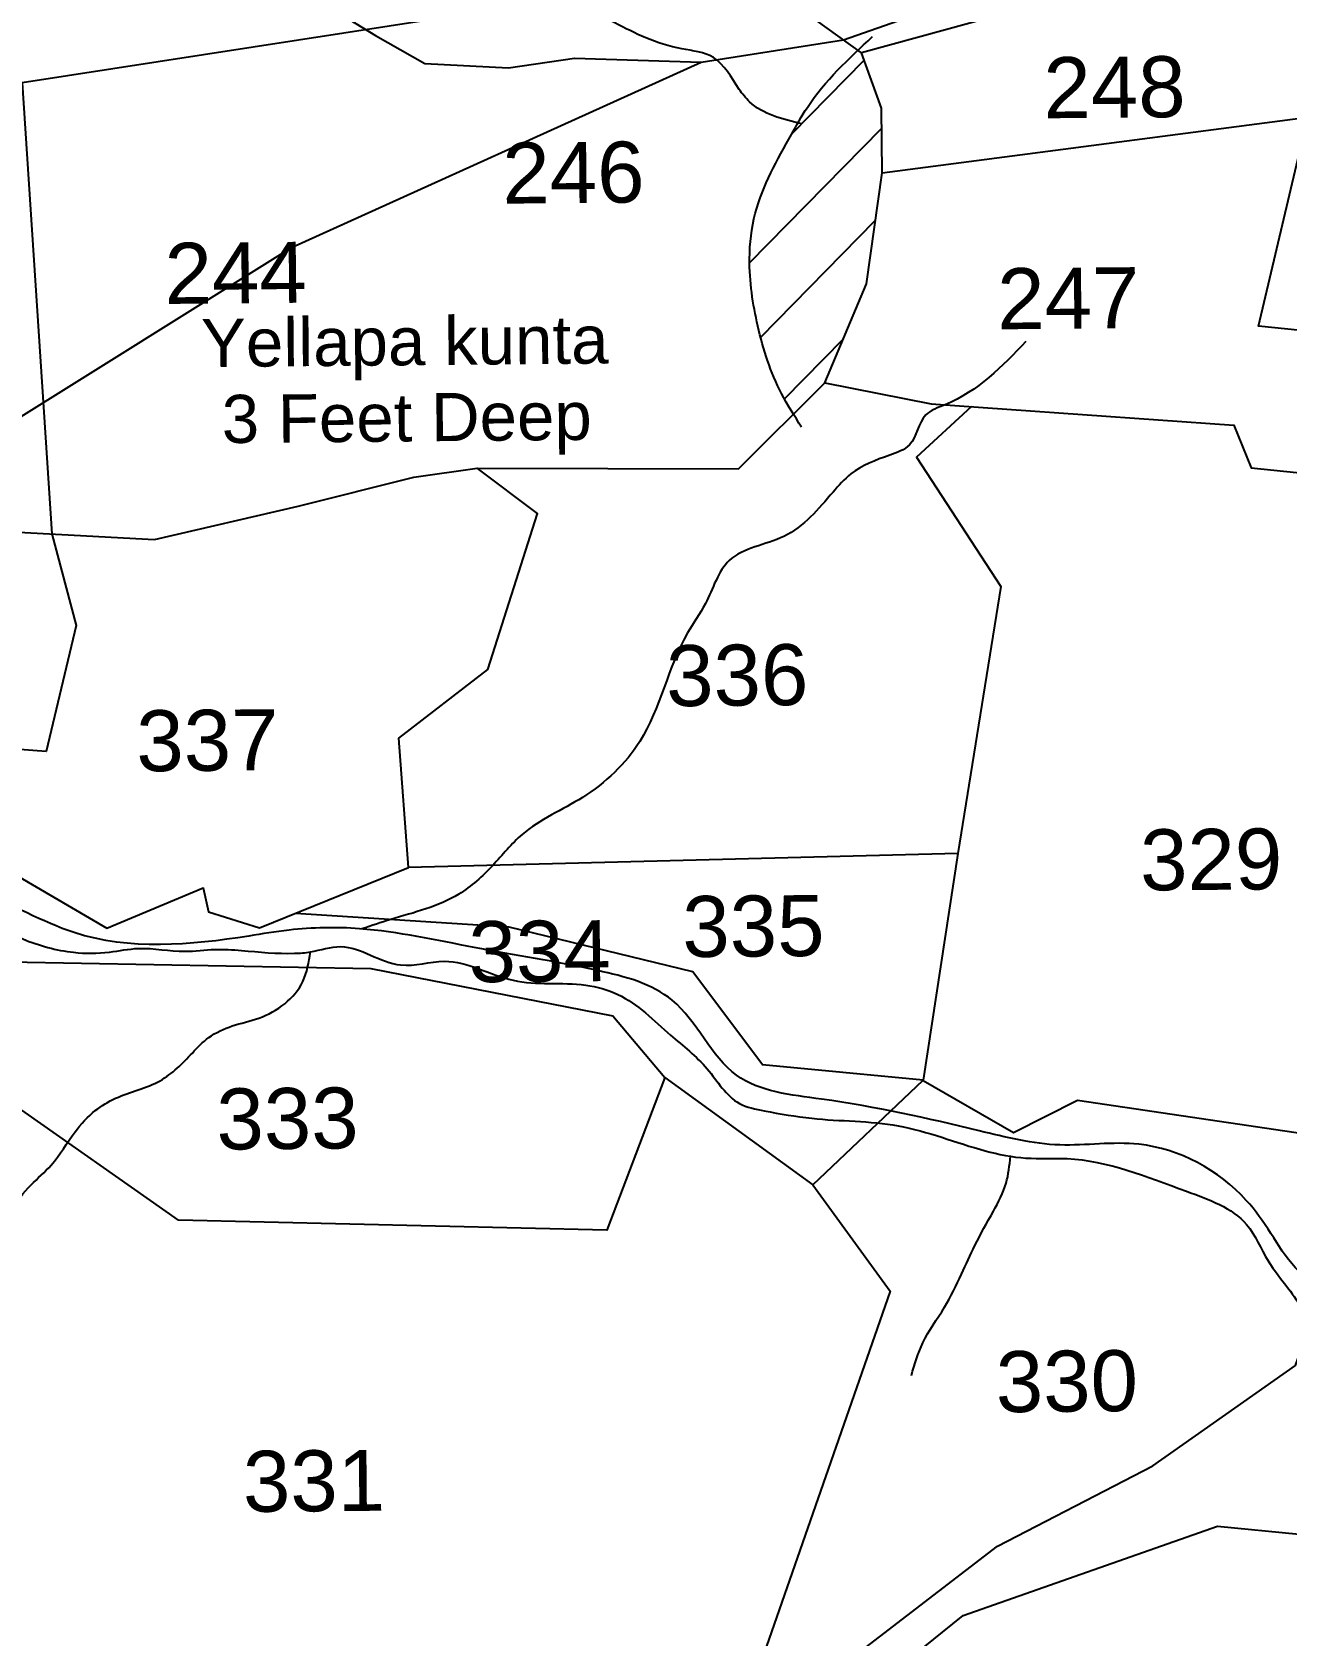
# Model space of a CAD drawing. Header units: inches. Extents: x 775404 to 782774, y 1566046 to 1574394.
# Drawn here: x 780060 to 780574, y 1569814 to 1570471 of the extents above; entities that cross this region are included whole.
import ezdxf
from ezdxf.enums import TextEntityAlignment as Align

# ---------------------------------------------------------------- set-up
doc = ezdxf.new("R2010")
doc.units = ezdxf.units.IN
doc.header["$MEASUREMENT"] = 0
for name, color, linetype in [('PLOT', 7, 'Continuous'), ('PLOT NO', 7, 'Continuous'), ('ROADS', 6, 'Continuous'), ('STREAM', 4, 'Continuous'), ('VILLAGE NAME', 1, 'Continuous')]:
    doc.layers.add(name, color=color, linetype=linetype)
doc.styles.get("Standard").update_dxf_attribs({"font": 'arial.ttf'})
doc.linetypes.add('DOTS', pattern='A,1e-06,-3,["●",Standard,S=3,R=0,X=-1.25,Y=-1.25],-3', length=6.000001)

msp = doc.modelspace()

# ---------------------------------------------------------------- hatches: boundary and pattern name
at = {"layer": 'STREAM'}
h = msp.add_hatch(dxfattribs=at)
h.set_pattern_fill('ANSI31', color=256, scale=197.263291, angle=0.51001, style=0)
h.set_pattern_definition([(45.510009, (-725882.885, -1537707.97), (-17.59028522, 17.27988591), [])])
edge = h.paths.add_edge_path()
edge.add_spline(control_points=[(780398.57, 1570463.93), (780390.91, 1570456.67), (780380.58, 1570446.1), (780367.7, 1570422.78), (780356.32, 1570403), (780353.14, 1570375.38), (780356.89, 1570350.24), (780363.78, 1570328.73), (780370.4, 1570317.52), (780372.13, 1570314.73)], knot_values=[6.285613, 6.285613, 6.285613, 6.285613, 37.626571, 50.464844, 86.081296, 104.804633, 132.655722, 161.894937, 171.727102, 171.727102, 171.727102, 171.727102], degree=3, periodic=0)
edge.add_line((780372.13, 1570314.73), (780385.03, 1570327.59))
edge.add_line((780385.03, 1570327.59), (780402.05, 1570368.15))
edge.add_line((780402.05, 1570368.15), (780408.45, 1570413.73))
edge.add_line((780408.45, 1570413.73), (780408.16, 1570440.13))
edge.add_line((780408.16, 1570440.13), (780400, 1570462.9))
edge.add_line((780400, 1570462.9), (780398.57, 1570463.93))

# ---------------------------------------------------------------- linework, layer by layer
at = {"layer": 'PLOT'}
for points in [[(780369.52, 1570705.58), (780467.37, 1570481.33), (780400, 1570462.9)], [(780385.03, 1570327.59), (780428.59, 1570319.04), (780552.65, 1570310.19), (780559.67, 1570292.77), (780592.91, 1570289.31), (780597.48, 1570347.31), (780562.69, 1570350.77), (780582.97, 1570436.45), (780607.08, 1570488.44), (780642.12, 1570527), (780642.39, 1570571.82), (780710.14, 1570578.61), (780710.88, 1570631.18), (780753.1, 1570623.92), (780755.46, 1570558.26), (780782.25, 1570548.91), (780822.78, 1570554.92), (780830.19, 1570589.04), (780830.5, 1570636.12)], [(779963.26, 1570271.35), (780110.24, 1570263.41), (780169.21, 1570277.11), (780216.52, 1570288.88), (780242.53, 1570292.61), (780349.61, 1570292.29), (780385.03, 1570327.59), (780402.05, 1570368.15), (780408.45, 1570413.73), (780408.16, 1570440.13), (780400, 1570462.9), (780367.53, 1570486.33), (780225.03, 1570476.58), (780056.1, 1570450.55), (780068.14, 1570265.68)], [(780408.45, 1570413.73), (780582.97, 1570436.45)], [(780445.1, 1570317.86), (780422.6, 1570297.11), (780457.19, 1570244.11), (780439.47, 1570134.65), (780214.38, 1570128.94)], [(779870.33, 1570197.54), (779877.58, 1570180.32), (779974.59, 1570139.97), (780054.58, 1570125.32), (780090.76, 1570104.12), (780130.16, 1570120.61), (780132.37, 1570110.86), (780153.34, 1570104.18), (780214.38, 1570128.94), (780210.48, 1570181.91), (780246.9, 1570210.07), (780267.29, 1570274.11), (780242.53, 1570292.61)], [(780068.14, 1570265.68), (780078.11, 1570228.13), (780065.92, 1570176.51), (779976.79, 1570183.14), (779974.59, 1570139.97)], [(780803.23, 1570226.95), (780768.58, 1570153.8), (780717.15, 1570077.58), (780665.58, 1570022.04), (780635.48, 1570011.81), (780488.51, 1570033.48), (780462.32, 1570020.24), (780425.34, 1570041.57)], [(779763.23, 1570144.31), (779900.12, 1570142.8), (780050.74, 1570090.27), (780198.95, 1570087.52), (780298.06, 1570068.14), (780319.36, 1570042.95), (780295.65, 1569980.37), (780120.1, 1569984.38), (780050.85, 1570033.04), (780050.74, 1570090.27)], [(780439.47, 1570134.65), (780425.37, 1570041.77), (780359.39, 1570048.05), (780330.88, 1570086.18), (780255.65, 1570104.51), (780168.09, 1570110.16)], [(780335.7, 1569736.82), (780441.68, 1569822.35), (780545.91, 1569859.03), (780612.82, 1569852.48), (780680.78, 1569921.12), (780632.3, 1569924.38), (780629.61, 1569982.24), (780731.64, 1570064.95)], [(780319.36, 1570042.95), (780380.03, 1569998.85), (780425.37, 1570041.77)], [(780380.03, 1569998.85), (780411.84, 1569955.36), (780335.7, 1569736.82), (780231.99, 1569743.24), (780149.22, 1569752.28), (780023.42, 1569761.96), (779847.88, 1569800.04), (780004.86, 1569935.88)]]:
    msp.add_lwpolyline(points, dxfattribs=at)
at = {"layer": 'ROADS', "linetype": 'DOTS', "ltscale": 3.5}
for points in [[(780051.19, 1570500.54), (780098.18, 1570498.26), (780159.74, 1570491.19), (780184.71, 1570479.74), (780200.84, 1570469.94), (780221, 1570458.41), (780255.37, 1570456.74), (780282.42, 1570460.72), (780334.29, 1570459.09), (780392.62, 1570468.23), (780420.36, 1570477.87), (780458.07, 1570483.84), (780486.14, 1570496.76), (780540.46, 1570504.57), (780574.45, 1570516.69), (780576.22, 1570513.85), (780637.57, 1570521.99), (780667.3, 1570515.33), (780673.62, 1570514.86), (780668.78, 1570557.7), (780672.68, 1570582.44), (780693.54, 1570615.15), (780698.58, 1570649.36), (780699.68, 1570687.96)], [(779189.83, 1570033.6), (779362.11, 1570078.03), (779493.27, 1570126.5), (779662.03, 1570138.65), (779716.44, 1570158.31), (779775.28, 1570159.69), (779811.78, 1570179.18), (779874.62, 1570209.14), (779925.59, 1570248.5), (779957.78, 1570272.77), (779993.01, 1570286.84), (780044.56, 1570307.01), (780166.38, 1570383.1), (780334.29, 1570459.09)], [(780346.07, 1569766.6), (780455.72, 1569850.77), (780519.44, 1569883.7), (780577.87, 1569924.89), (780596.07, 1569976.46), (780689.51, 1570037.91), (780736.73, 1570086.49), (780778.41, 1570111.71), (780779.68, 1570116.83)]]:
    msp.add_lwpolyline(points, dxfattribs=at)
at = {"layer": 'STREAM', "color": 4}
for points in [[(780725.98, 1569898.24), (780703.78, 1569910.44), (780680.49, 1569916.6), (780669.38, 1569916.5), (780661.98, 1569916.44), (780648.82, 1569916.32), (780637.3, 1569916.22), (780612.33, 1569925.03), (780600.53, 1569934.17), (780592.57, 1569949.92), (780577.77, 1569965.06), (780567.81, 1569978.97), (780557.74, 1569992.55), (780513.73, 1570015.54), (780481.31, 1570015.25), (780448.26, 1570021.03), (780383.6, 1570034.04), (780348.78, 1570043.85), (780322.46, 1570074.55), (780291.96, 1570086.71), (780241.31, 1570096.19), (780194.35, 1570103.86), (780165.41, 1570103.32), (780148.93, 1570100.86), (780077.32, 1570102.28), (780038.69, 1570118.13), (780012.01, 1570123.38), (779984.17, 1570129.21), (779961.25, 1570135.94), (779947.58, 1570143.05), (779880.09, 1570162.81), (779865.51, 1570175.69), (779854.24, 1570238.62), (779844.08, 1570270.82), (779824.42, 1570301.29), (779812.56, 1570332.99), (779809.45, 1570356.32), (779773.37, 1570377.69), (779726.94, 1570390.86), (779667.57, 1570412.11), (779635.33, 1570423.96), (779611.89, 1570423.75), (779587.33, 1570419.49), (779568.29, 1570412.38), (779534.08, 1570418.72), (779516.31, 1570431.58), (779468.46, 1570476.29), (779455.2, 1570499), (779440.26, 1570517.59), (779408.17, 1570538.1), (779379.6, 1570562.07), (779350.11, 1570570.54), (779316.55, 1570579.77), (779299.42, 1570582.11), (779278.88, 1570584.96), (779268.33, 1570589.32), (779254.65, 1570603.09), (779249.63, 1570606.78), (779226.01, 1570622.16), (779194.79, 1570636.11), (779186.78, 1570637.91), (779197.29, 1570647.65), (779202.89, 1570651.77), (779210.21, 1570657.33), (779218.39, 1570666.84), (779227.2, 1570672.9)], [(780275.78, 1569712.09), (780365.62, 1569719.32), (780478.27, 1569708.41), (780552.32, 1569699.95), (780575.52, 1569694.2), (780593.51, 1569699.31), (780614.77, 1569735.55), (780625.23, 1569781.55), (780629.44, 1569825.58), (780651.14, 1569868.87), (780674.47, 1569887.65), (780731.1, 1569898.57), (780789.8, 1569903.51), (780844.72, 1569910.9), (780882.45, 1569917.86), (780931.48, 1569925.18), (780965.55, 1569939.27), (781024.58, 1569938.69), (781068.85, 1569934.95), (781109.32, 1569943.31), (781195.01, 1569953.72), (781235.71, 1569962.27), (781270.14, 1570011.09), (781309.75, 1570072.31), (781319.08, 1570099.9), (781333.92, 1570139.93), (781341.65, 1570195.41), (781353.86, 1570241), (781369.48, 1570353.79), (781382.35, 1570393.65), (781412.35, 1570444.06), (781449.22, 1570500.9)], [(780467.44, 1570344.49), (780434.31, 1570318.63), (780426.4, 1570314.43), (780419.72, 1570302.21), (780411.58, 1570297.95), (780395.69, 1570290.24), (780388.37, 1570282.8), (780368.18, 1570264.68), (780345.85, 1570254.77), (780336.03, 1570237.14), (780328.76, 1570225.12), (780309.12, 1570180.57), (780285.7, 1570157.72), (780260.93, 1570142.51), (780248.87, 1570129.81), (780234.97, 1570118.04), (780207.13, 1570107.64), (780195.31, 1570103.79)], [(779752.89, 1570030.51), (779761.22, 1570042.46), (779766.75, 1570053.1), (779771.28, 1570060.6), (779779.25, 1570069.52), (779787.39, 1570081.03), (779794.93, 1570096.21), (779802.29, 1570107.51), (779815.57, 1570148.31), (779821.96, 1570162.2), (779841.44, 1570170.24), (779853.4, 1570169.53), (779920.67, 1570142.7), (779945.05, 1570133.83), (779962.21, 1570128.02), (779981.67, 1570123.17), (779993.27, 1570116.9), (780015.15, 1570115.47), (780056.3, 1570099.71), (780077.13, 1570094.2), (780091.79, 1570094.33), (780103.73, 1570095.79), (780122.75, 1570094.61), (780135.1, 1570095.39), (780145.97, 1570094.95), (780167.7, 1570093.79), (780174.21, 1570094.39), (780186.55, 1570096.53), (780211.14, 1570089.02), (780229.05, 1570090.53), (780257.23, 1570082.78), (780286.99, 1570080.74), (780300.19, 1570076.93), (780321.75, 1570060.25), (780336.81, 1570046.41), (780349.97, 1570032.28), (780360.18, 1570029.26), (780379.63, 1570026.17), (780415.04, 1570023.13), (780450.71, 1570012.87), (780467.44, 1570009.89), (780484.28, 1570009.64), (780533.18, 1569996.3), (780557.86, 1569982.62), (780566.72, 1569967.71), (780575.01, 1569956.33), (780586.62, 1569939), (780593.53, 1569928.7), (780607.86, 1569913.57), (780651.81, 1569907.41), (780665.74, 1569905.94), (780681.58, 1569901.66), (780693.14, 1569894.26)], [(779771.49, 1569688.23), (779773.4, 1569696.34), (779792.52, 1569720.53), (779806.51, 1569733.7), (779813.97, 1569746.82), (779822.74, 1569759.42), (779842.71, 1569776.31), (779879.03, 1569814.93), (779899.26, 1569831.56), (779918.21, 1569845.82), (779935.82, 1569862.68), (779948.8, 1569872.98), (779958.15, 1569879.06), (779978.38, 1569903.98), (779999.35, 1569926.09), (780010.74, 1569937.93), (780026.31, 1569949.56), (780037.96, 1569962.19), (780045.14, 1569976.87), (780059.64, 1569998.83), (780067.93, 1570007), (780077.73, 1570020.65), (780086.02, 1570029.34), (780094.33, 1570034.37), (780112.56, 1570041.58), (780125.79, 1570052.92), (780132.52, 1570059.25), (780142.15, 1570064.03), (780153.09, 1570067.26), (780171.06, 1570082.21), (780174.15, 1570094.38)], [(780420.49, 1569920.83), (780425.14, 1569934.11), (780434.02, 1569948.75), (780441.06, 1569962.32), (780446.52, 1569974.02), (780454.08, 1569988.12), (780459.28, 1569999.55), (780461.04, 1570010.62)], [(780657.93, 1569906.95), (780636.54, 1569894.57), (780626.17, 1569886.59), (780617.53, 1569857.24), (780618.46, 1569847.21), (780615.99, 1569835.21), (780616, 1569810.4), (780611.77, 1569778.31), (780611.48, 1569762.9), (780610.94, 1569751.13), (780605.93, 1569736.33), (780600.25, 1569725.8), (780587.86, 1569710.14), (780580.8, 1569701.37), (780567.05, 1569695.34)]]:
    msp.add_spline(points, degree=3, dxfattribs=at)
at = {"layer": 'STREAM'}
for points in [[(780375.67, 1570433.72), (780354.11, 1570442.8), (780349.92, 1570447.88), (780339.31, 1570460.95), (780326.34, 1570464.5), (780311.65, 1570469), (780285.92, 1570480.96), (780271.49, 1570484.49), (780244.87, 1570485.96), (780232.17, 1570487.55), (780222.11, 1570493.8), (780214.44, 1570504.95), (780160.3, 1570527.56), (780129.81, 1570535.23), (780079.18, 1570557.23), (780042.64, 1570566.49), (780013.68, 1570578.3), (779989.86, 1570574.8), (779956.64, 1570581.08), (779942.11, 1570580.95), (779906.71, 1570585.56), (779894.64, 1570586.28), (779882.09, 1570580.41), (779873.02, 1570582.8), (779850.13, 1570586.16), (779834.32, 1570575.89), (779823.72, 1570566.48), (779815, 1570560.1), (779781.88, 1570555.15), (779764.17, 1570542.95), (779742.9, 1570530.71), (779685.43, 1570520.61)], [(780375.5, 1570309.41), (780367.24, 1570323.25), (780357.55, 1570350.84), (780354.16, 1570378.48), (780356.51, 1570397.05), (780371.35, 1570429.43), (780377.86, 1570440.5), (780404.53, 1570469.5)]]:
    msp.add_spline(points, degree=3, dxfattribs=at)

# ---------------------------------------------------------------- texts
at = {"layer": 'PLOT NO'}
for s, p in [('248', (780503.71, 1570448.77)), ('246', (780281.95, 1570413.78)), ('244', (780143.53, 1570372.68)), ('247', (780484.77, 1570362.28)), ('336', (780349.09, 1570207.8)), ('337', (780131.94, 1570181.1)), ('329', (780543.34, 1570132.29)), ('335', (780355.72, 1570104.98)), ('334', (780268.1, 1570094.67)), ('333', (780164.78, 1570026.11)), ('330', (780484.19, 1569918.45)), ('331', (780175.64, 1569877.6))]:
    msp.add_text(s, height=25, rotation=0.51001, dxfattribs=at).set_placement(p, align=Align.MIDDLE_CENTER)
at = {"layer": 'VILLAGE NAME', "color": 32}
for s, p in [('Yellapa kunta ', (780129.43, 1570334.05)), ('3 Feet Deep', (780137.92, 1570302.9))]:
    msp.add_text(s, height=19.7263, rotation=0.51001, dxfattribs=at).set_placement(p)

doc.saveas('drawing.dxf')
